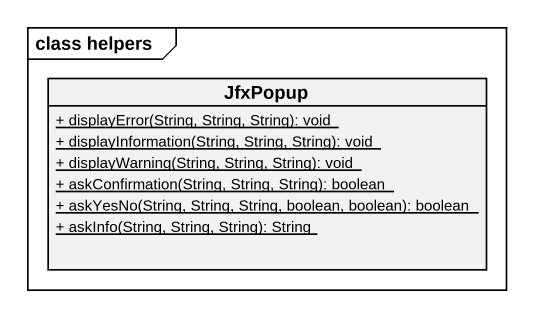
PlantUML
@startuml
mainframe class helpers
hide circle
hide empty members
skinparam classAttributeIconSize 0
class JfxPopup {
  {static} + displayError(String, String, String): void
  {static} + displayInformation(String, String, String): void
  {static} + displayWarning(String, String, String): void
  {static} + askConfirmation(String, String, String): boolean
  {static} + askYesNo(String, String, String, boolean, boolean): boolean
  {static} + askInfo(String, String, String): String
}
@enduml
